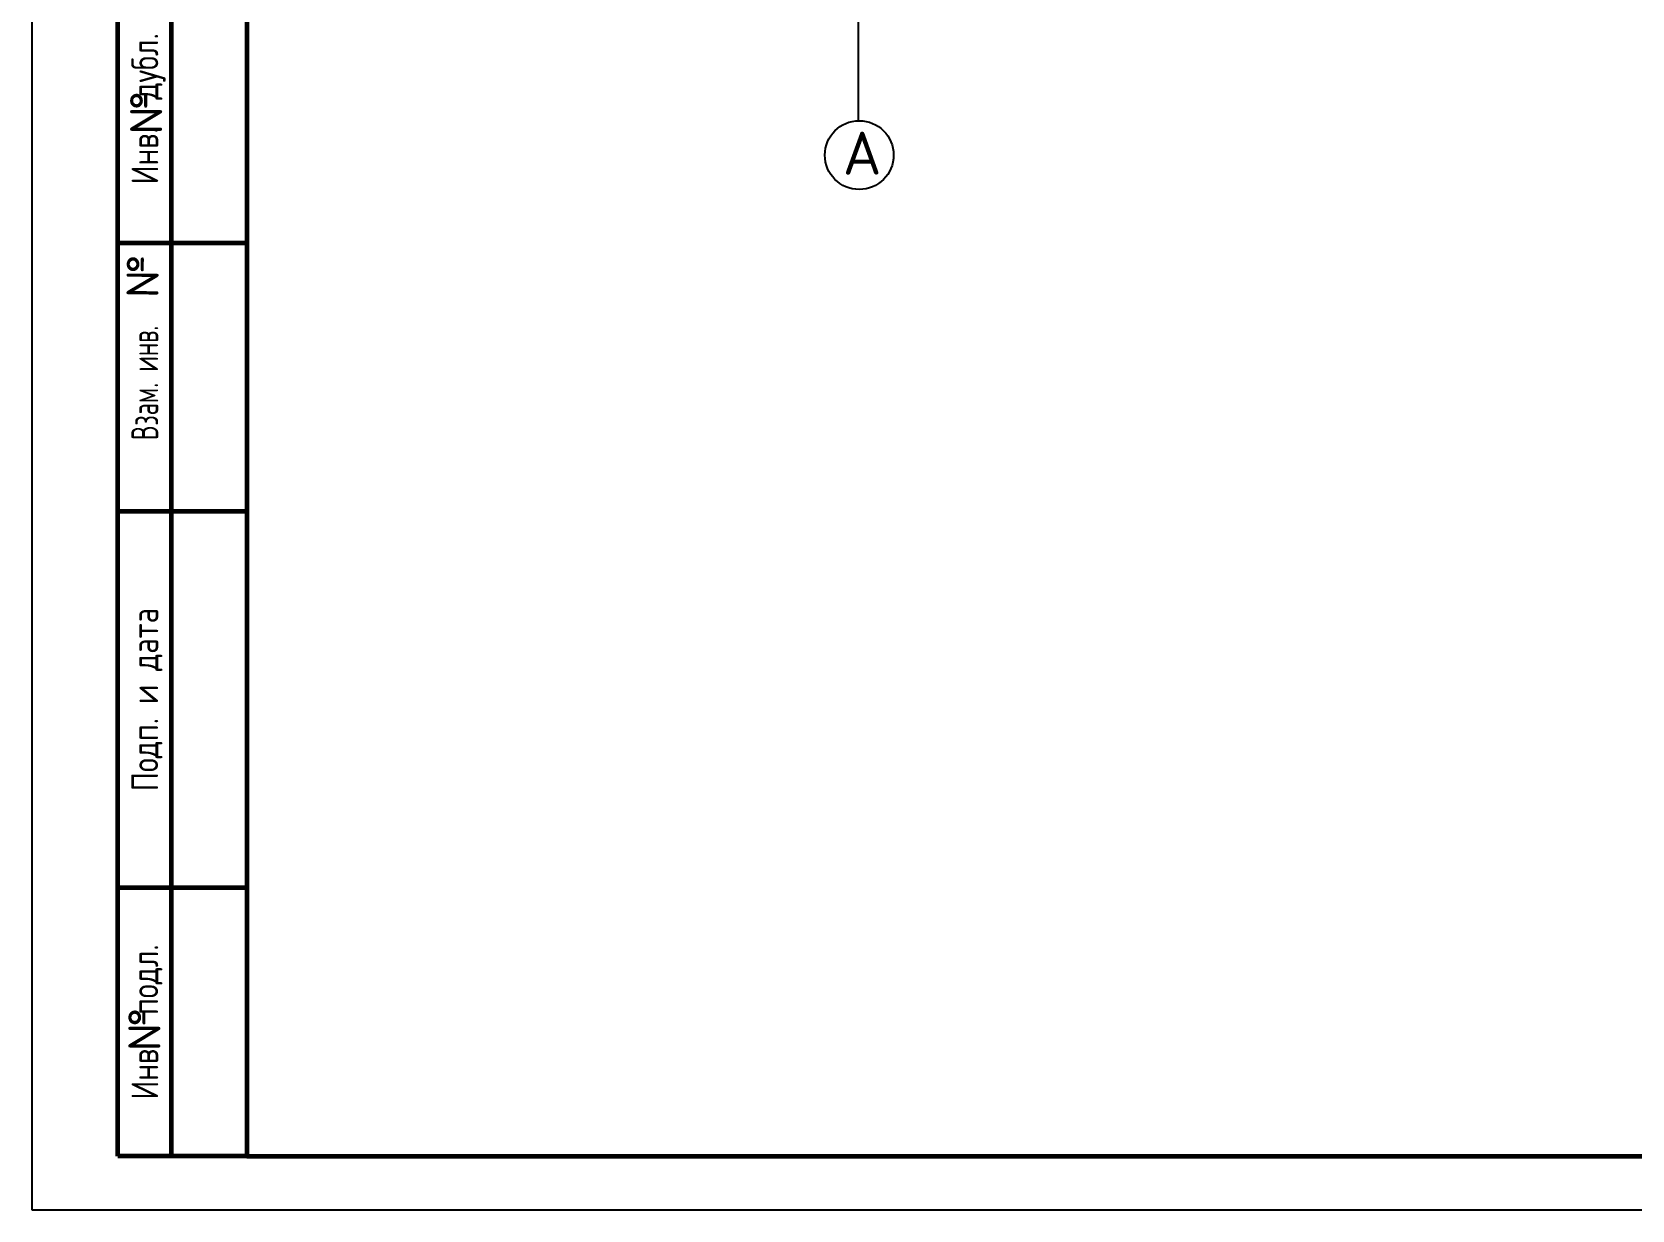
# Model space of a CAD drawing. Header units: millimetres. Extents: x -258526 to -95372, y 16759 to 83244.
# Drawn here: x -127895.1 to -127746.2, y 41631.2 to 41740.8 of the extents above; entities that cross this region are included whole.
import ezdxf
from ezdxf.enums import TextEntityAlignment as Align

# ---------------------------------------------------------------- set-up
doc = ezdxf.new("R2010")
doc.units = ezdxf.units.MM
doc.header["$LTSCALE"] = 0.5
doc.layers.add('тонкие', color=7, linetype='Continuous')
for name, color, linetype, lineweight in [('ТОНКИЕе', 7, 'Continuous', 25), ('я', 220, 'Continuous', 30), ('я1', 210, 'Continuous', 25), ('я2', 220, 'Continuous', 25)]:
    doc.layers.add(name, color=color, linetype=linetype, lineweight=lineweight)
doc.styles.add('арх', font='isocpeur.ttf', dxfattribs={"width": 0.5, "height": 10})
doc.styles.add('ГОСТ 2.304', font='cs_gost2304.shx')
doc.styles.add('Наклонный 5', font='isocpeur.ttf', dxfattribs={"height": 7})

msp = doc.modelspace()

# ---------------------------------------------------------------- linework, layer by layer
at = {"layer": 'ТОНКИЕе', "color": 0}
msp.add_lwpolyline([(-127818.2281, 41777.6216), (-127818.2281, 41732.5311)], dxfattribs=at)
msp.add_circle((-127818.1211, 41729.3644), 3.2, dxfattribs=at)
at = {"layer": 'я', "color": 7, "lineweight": 60}
for p, q in [((-127887.1301, 41636.1822), (-127887.1301, 41781.1822)), ((-127882.1301, 41636.1822), (-127882.1301, 41781.1822)), ((-127875.1301, 41781.1822), (-127875.1301, 41636.1822)), ((-127875.1301, 41721.1822), (-127887.1301, 41721.1822)), ((-127875.1301, 41696.1822), (-127887.1301, 41696.1822)), ((-127875.1301, 41661.1822), (-127887.1301, 41661.1822)), ((-127875.1301, 41636.1822), (-127887.1301, 41636.1822))]:
    msp.add_line(p, q, dxfattribs=at)
msp.add_lwpolyline([(-127875.1301, 41636.1822), (-127480.1301, 41636.1822), (-127480.1301, 41923.1822), (-127875.1301, 41923.1822), (-127875.1301, 41636.1822)], dxfattribs=at)
at = {"layer": 'я1', "color": 7}
msp.add_lwpolyline([(-127895.1301, 41631.1822), (-127475.1301, 41631.1822), (-127475.1301, 41928.1822), (-127895.1301, 41928.1822), (-127895.1301, 41631.1822)], dxfattribs=at)

# ---------------------------------------------------------------- texts
at = {"layer": 'тонкие', "color": 0, "linetype": 'ByBlock', "lineweight": 0, "char_height": 3, "attachment_point": 1, "style": 'арх'}
for insert, rotation in [((-127885.9962, 41731.2983), 90), ((-127886.3377, 41716.0853), 89.565133), ((-127886.1574, 41645.9766), 90)]:
    msp.add_mtext_dynamic_manual_height_columns('{\\W1;№}', width=1.814815, gutter_width=50, heights=[0], dxfattribs=dict(at, insert=insert, rotation=rotation))
at = {"layer": 'ТОНКИЕе', "color": 0, "insert": (-127819.6479, 41731.5531), "char_height": 4, "attachment_point": 1, "style": 'Наклонный 5'}
msp.add_mtext_dynamic_manual_height_columns('{\\Q0;А}', width=1.852732, gutter_width=35, heights=[0], dxfattribs=at)
at = {"layer": 'я2', "color": 7, "style": 'ГОСТ 2.304'}
for s, p in [('Инв.  дубл.', (-127884.6301, 41733.6822)), ('Подп. и дата', (-127884.6301, 41678.6822)), ('Инв.  подл.', (-127884.6301, 41648.6822))]:
    msp.add_text(s, height=2.5, rotation=90, dxfattribs=at).set_placement(p, align=Align.MIDDLE_CENTER)
at = {"layer": 'я2', "color": 7, "style": 'ГОСТ 2.304', "width": 0.8}
msp.add_text('Взам. инв. ', height=2.5, rotation=90, dxfattribs=at).set_placement((-127884.6301, 41708.6822), align=Align.MIDDLE_CENTER)

doc.saveas('drawing.dxf')
